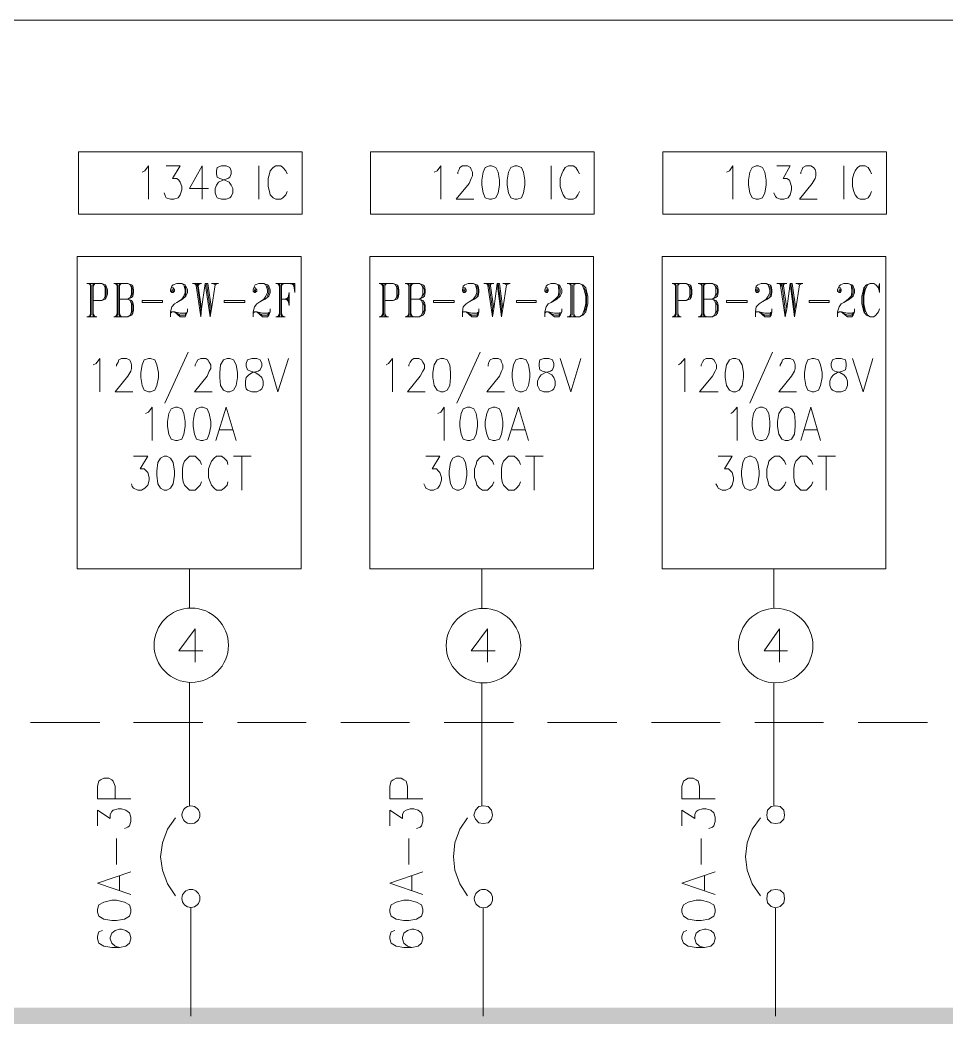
# Model space of a CAD drawing. Header units: inches. Extents: x 0.9 to 46, y 0.8 to 32.4.
# Drawn here: x 9.519 to 11.702, y 14.226 to 16.59 of the extents above; entities that cross this region are included whole.
import ezdxf

# ---------------------------------------------------------------- set-up
doc = ezdxf.new("R2010")
doc.units = ezdxf.units.IN
doc.header["$MEASUREMENT"] = 0
doc.layers.add('PDF_Geometry', color=7, linetype='Continuous')
doc.layers.add('PDF_Solid Fills', color=7, linetype='Continuous')

msp = doc.modelspace()

# ---------------------------------------------------------------- linework, layer by layer
at = {"layer": 'PDF_Geometry', "color": 8, "lineweight": 20, "true_color": 0x808080}
msp.add_lwpolyline([(41.7374, 16.5897), (2.7, 16.5897)], dxfattribs=at)
at = {"layer": 'PDF_Geometry', "lineweight": 9}
for points in [[(9.6565, 16.2797), (10.1832, 16.2797), (10.1832, 16.1331), (9.6565, 16.1331)], [(10.3448, 16.2797), (10.8715, 16.2797), (10.8715, 16.1331), (10.3448, 16.1331)], [(11.0331, 16.2797), (11.5598, 16.2797), (11.5598, 16.1331), (11.0331, 16.1331)], [(9.9932, 16.2464), (9.9832, 16.243), (9.9815, 16.2347), (9.9815, 16.228), (9.9832, 16.2197), (9.9898, 16.2164), (10.0015, 16.213), (10.0115, 16.208), (10.0165, 16.2014), (10.0198, 16.193), (10.0198, 16.183), (10.0165, 16.1747), (10.0132, 16.1714), (10.0048, 16.1681), (9.9932, 16.1681), (9.9832, 16.1714), (9.9815, 16.1747), (9.9782, 16.183), (9.9782, 16.193), (9.9815, 16.2014), (9.9865, 16.208), (9.9965, 16.213), (10.0081, 16.2164), (10.0132, 16.2197), (10.0165, 16.228), (10.0165, 16.2347), (10.0132, 16.243), (10.0048, 16.2464)], [(10.6248, 16.2464), (10.6148, 16.243), (10.6098, 16.2314), (10.6065, 16.213), (10.6065, 16.2014), (10.6098, 16.183), (10.6148, 16.1714), (10.6248, 16.1681), (10.6298, 16.1681), (10.6398, 16.1714), (10.6448, 16.183), (10.6481, 16.2014), (10.6481, 16.213), (10.6448, 16.2314), (10.6398, 16.243), (10.6298, 16.2464)], [(10.6848, 16.2464), (10.6748, 16.243), (10.6698, 16.2314), (10.6665, 16.213), (10.6665, 16.2014), (10.6698, 16.183), (10.6748, 16.1714), (10.6848, 16.1681), (10.6898, 16.1681), (10.6998, 16.1714), (10.7048, 16.183), (10.7081, 16.2014), (10.7081, 16.213), (10.7048, 16.2314), (10.6998, 16.243), (10.6898, 16.2464)], [(11.2531, 16.2464), (11.2431, 16.243), (11.2381, 16.2314), (11.2348, 16.213), (11.2348, 16.2014), (11.2381, 16.183), (11.2431, 16.1714), (11.2531, 16.1681), (11.2581, 16.1681), (11.2681, 16.1714), (11.2731, 16.183), (11.2765, 16.2014), (11.2765, 16.213), (11.2731, 16.2314), (11.2681, 16.243), (11.2581, 16.2464)], [(9.6532, 16.033), (9.6532, 15.2981), (10.1815, 15.2981), (10.1815, 16.033)], [(10.3432, 16.033), (10.3432, 15.2981), (10.8698, 15.2981), (10.8698, 16.033)], [(11.0315, 16.033), (11.0315, 15.2981), (11.5581, 15.2981), (11.5581, 16.033)], [(9.8765, 15.9514), (9.8798, 15.9514), (9.8798, 15.9547), (9.8765, 15.9547)], [(10.0715, 15.9514), (10.0732, 15.9514), (10.0732, 15.9547), (10.0715, 15.9547)], [(10.5631, 15.9514), (10.5665, 15.9514), (10.5665, 15.9547), (10.5631, 15.9547)], [(10.7582, 15.9514), (10.7615, 15.9514), (10.7615, 15.9547), (10.7582, 15.9547)], [(11.2531, 15.9514), (11.2565, 15.9514), (11.2565, 15.9547), (11.2531, 15.9547)], [(11.4481, 15.9514), (11.4514, 15.9514), (11.4514, 15.9547), (11.4481, 15.9547)], [(9.8548, 15.9247), (9.8065, 15.9247), (9.8065, 15.9297), (9.8548, 15.9297)], [(10.0482, 15.9247), (9.9998, 15.9247), (9.9998, 15.9297), (10.0482, 15.9297)], [(10.1532, 15.918), (10.1498, 15.933), (10.1532, 15.948)], [(10.5415, 15.9247), (10.4931, 15.9247), (10.4931, 15.9297), (10.5415, 15.9297)], [(10.7348, 15.9247), (10.6881, 15.9247), (10.6881, 15.9297), (10.7348, 15.9297)], [(11.2315, 15.9247), (11.1831, 15.9247), (11.1831, 15.9297), (11.2315, 15.9297)], [(11.4248, 15.9247), (11.3781, 15.9247), (11.3781, 15.9297), (11.4248, 15.9297)], [(9.8215, 15.793), (9.8115, 15.7897), (9.8065, 15.778), (9.8032, 15.7597), (9.8032, 15.748), (9.8065, 15.7297), (9.8115, 15.7181), (9.8215, 15.7147), (9.8265, 15.7147), (9.8365, 15.7181), (9.8415, 15.7297), (9.8448, 15.748), (9.8448, 15.7597), (9.8415, 15.778), (9.8365, 15.7897), (9.8265, 15.793)], [(10.0065, 15.793), (9.9982, 15.7897), (9.9915, 15.778), (9.9898, 15.7597), (9.9898, 15.748), (9.9915, 15.7297), (9.9982, 15.7181), (10.0065, 15.7147), (10.0132, 15.7147), (10.0215, 15.7181), (10.0282, 15.7297), (10.0315, 15.748), (10.0315, 15.7597), (10.0282, 15.778), (10.0215, 15.7897), (10.0132, 15.793)], [(10.0648, 15.793), (10.0548, 15.7897), (10.0515, 15.7814), (10.0515, 15.7747), (10.0548, 15.7664), (10.0615, 15.763), (10.0731, 15.7597), (10.0815, 15.7547), (10.0881, 15.748), (10.0915, 15.7397), (10.0915, 15.7297), (10.0881, 15.7214), (10.0848, 15.7181), (10.0765, 15.7147), (10.0648, 15.7147), (10.0548, 15.7181), (10.0515, 15.7214), (10.0498, 15.7297), (10.0498, 15.7397), (10.0515, 15.748), (10.0581, 15.7547), (10.0665, 15.7597), (10.0798, 15.763), (10.0848, 15.7664), (10.0881, 15.7747), (10.0881, 15.7814), (10.0848, 15.7897), (10.0765, 15.793)], [(10.5098, 15.793), (10.5015, 15.7897), (10.4948, 15.778), (10.4915, 15.7597), (10.4915, 15.748), (10.4948, 15.7297), (10.5015, 15.7181), (10.5098, 15.7147), (10.5165, 15.7147), (10.5248, 15.7181), (10.5315, 15.7297), (10.5332, 15.748), (10.5332, 15.7597), (10.5315, 15.778), (10.5248, 15.7897), (10.5165, 15.793)], [(10.6965, 15.793), (10.6865, 15.7897), (10.6815, 15.778), (10.6781, 15.7597), (10.6781, 15.748), (10.6815, 15.7297), (10.6865, 15.7181), (10.6965, 15.7147), (10.7015, 15.7147), (10.7115, 15.7181), (10.7165, 15.7297), (10.7198, 15.748), (10.7198, 15.7597), (10.7165, 15.778), (10.7115, 15.7897), (10.7015, 15.793)], [(10.7531, 15.793), (10.7431, 15.7897), (10.7415, 15.7814), (10.7415, 15.7747), (10.7431, 15.7664), (10.7498, 15.763), (10.7615, 15.7597), (10.7715, 15.7547), (10.7765, 15.748), (10.7798, 15.7397), (10.7798, 15.7297), (10.7765, 15.7214), (10.7731, 15.7181), (10.7648, 15.7147), (10.7531, 15.7147), (10.7431, 15.7181), (10.7415, 15.7214), (10.7382, 15.7297), (10.7382, 15.7397), (10.7415, 15.748), (10.7465, 15.7547), (10.7565, 15.7597), (10.7681, 15.763), (10.7731, 15.7664), (10.7765, 15.7747), (10.7765, 15.7814), (10.7731, 15.7897), (10.7648, 15.793)], [(11.1981, 15.793), (11.1898, 15.7897), (11.1831, 15.778), (11.1798, 15.7597), (11.1798, 15.748), (11.1831, 15.7297), (11.1898, 15.7181), (11.1981, 15.7147), (11.2048, 15.7147), (11.2131, 15.7181), (11.2198, 15.7297), (11.2231, 15.748), (11.2231, 15.7597), (11.2198, 15.778), (11.2131, 15.7897), (11.2048, 15.793)], [(11.3848, 15.793), (11.3748, 15.7897), (11.3698, 15.778), (11.3665, 15.7597), (11.3665, 15.748), (11.3698, 15.7297), (11.3748, 15.7181), (11.3848, 15.7147), (11.3898, 15.7147), (11.3998, 15.7181), (11.4048, 15.7297), (11.4081, 15.748), (11.4081, 15.7597), (11.4048, 15.778), (11.3998, 15.7897), (11.3898, 15.793)], [(11.4414, 15.793), (11.4331, 15.7897), (11.4298, 15.7814), (11.4298, 15.7747), (11.4331, 15.7664), (11.4381, 15.763), (11.4498, 15.7597), (11.4598, 15.7547), (11.4648, 15.748), (11.4681, 15.7397), (11.4681, 15.7297), (11.4648, 15.7214), (11.4631, 15.7181), (11.4531, 15.7147), (11.4414, 15.7147), (11.4331, 15.7181), (11.4298, 15.7214), (11.4265, 15.7297), (11.4265, 15.7397), (11.4298, 15.748), (11.4348, 15.7547), (11.4448, 15.7597), (11.4564, 15.763), (11.4631, 15.7664), (11.4648, 15.7747), (11.4648, 15.7814), (11.4631, 15.7897), (11.4531, 15.793)], [(9.8848, 15.678), (9.8748, 15.6747), (9.8698, 15.6631), (9.8665, 15.6447), (9.8665, 15.6331), (9.8698, 15.6147), (9.8748, 15.603), (9.8848, 15.5997), (9.8898, 15.5997), (9.8998, 15.603), (9.9048, 15.6147), (9.9082, 15.6331), (9.9082, 15.6447), (9.9048, 15.6631), (9.8998, 15.6747), (9.8898, 15.678)], [(9.9448, 15.678), (9.9348, 15.6747), (9.9298, 15.6631), (9.9265, 15.6447), (9.9265, 15.6331), (9.9298, 15.6147), (9.9348, 15.603), (9.9448, 15.5997), (9.9498, 15.5997), (9.9598, 15.603), (9.9648, 15.6147), (9.9681, 15.6331), (9.9681, 15.6447), (9.9648, 15.6631), (9.9598, 15.6747), (9.9498, 15.678)], [(10.5731, 15.678), (10.5631, 15.6747), (10.5581, 15.6631), (10.5548, 15.6447), (10.5548, 15.6331), (10.5581, 15.6147), (10.5631, 15.603), (10.5731, 15.5997), (10.5781, 15.5997), (10.5881, 15.603), (10.5931, 15.6147), (10.5965, 15.6331), (10.5965, 15.6447), (10.5931, 15.6631), (10.5881, 15.6747), (10.5781, 15.678)], [(10.6331, 15.678), (10.6231, 15.6747), (10.6182, 15.6631), (10.6148, 15.6447), (10.6148, 15.6331), (10.6182, 15.6147), (10.6231, 15.603), (10.6331, 15.5997), (10.6381, 15.5997), (10.6481, 15.603), (10.6532, 15.6147), (10.6565, 15.6331), (10.6565, 15.6447), (10.6532, 15.6631), (10.6481, 15.6747), (10.6381, 15.678)], [(11.2615, 15.678), (11.2531, 15.6747), (11.2465, 15.6631), (11.2431, 15.6447), (11.2431, 15.6331), (11.2465, 15.6147), (11.2531, 15.603), (11.2615, 15.5997), (11.2681, 15.5997), (11.2765, 15.603), (11.2831, 15.6147), (11.2848, 15.6331), (11.2848, 15.6447), (11.2831, 15.6631), (11.2765, 15.6747), (11.2681, 15.678)], [(11.3215, 15.678), (11.3131, 15.6747), (11.3065, 15.6631), (11.3031, 15.6447), (11.3031, 15.6331), (11.3065, 15.6147), (11.3131, 15.603), (11.3215, 15.5997), (11.3281, 15.5997), (11.3364, 15.603), (11.3431, 15.6147), (11.3448, 15.6331), (11.3448, 15.6447), (11.3431, 15.6631), (11.3364, 15.6747), (11.3281, 15.678)], [(9.8582, 15.5631), (9.8498, 15.5581), (9.8432, 15.5481), (9.8415, 15.5281), (9.8415, 15.518), (9.8432, 15.498), (9.8498, 15.488), (9.8582, 15.483), (9.8648, 15.483), (9.8732, 15.488), (9.8798, 15.498), (9.8831, 15.518), (9.8831, 15.5281), (9.8798, 15.5481), (9.8732, 15.5581), (9.8648, 15.5631)], [(10.5482, 15.5631), (10.5381, 15.5581), (10.5332, 15.5481), (10.5298, 15.5281), (10.5298, 15.518), (10.5332, 15.498), (10.5381, 15.488), (10.5482, 15.483), (10.5532, 15.483), (10.5631, 15.488), (10.5681, 15.498), (10.5715, 15.518), (10.5715, 15.5281), (10.5681, 15.5481), (10.5631, 15.5581), (10.5532, 15.5631)], [(11.2365, 15.5631), (11.2265, 15.5581), (11.2215, 15.5481), (11.2181, 15.5281), (11.2181, 15.518), (11.2215, 15.498), (11.2265, 15.488), (11.2365, 15.483), (11.2415, 15.483), (11.2515, 15.488), (11.2565, 15.498), (11.2598, 15.518), (11.2598, 15.5281), (11.2565, 15.5481), (11.2515, 15.5581), (11.2415, 15.5631)], [(10.6098, 14.7397), (10.5998, 14.7381), (10.5915, 14.7297), (10.5881, 14.7181), (10.5915, 14.7081), (10.5998, 14.6997), (10.6098, 14.6981), (10.6215, 14.6997), (10.6298, 14.7081), (10.6315, 14.7181), (10.6298, 14.7297), (10.6215, 14.7381)], [(11.2981, 14.7397), (11.2881, 14.7381), (11.2798, 14.7297), (11.2781, 14.7181), (11.2798, 14.7081), (11.2881, 14.6997), (11.2981, 14.6981), (11.3098, 14.6997), (11.3181, 14.7081), (11.3198, 14.7181), (11.3181, 14.7297), (11.3098, 14.7381)], [(11.2981, 14.5431), (11.2881, 14.5414), (11.2798, 14.5331), (11.2781, 14.5214), (11.2798, 14.5114), (11.2881, 14.5031), (11.2981, 14.4997), (11.3098, 14.5031), (11.3181, 14.5114), (11.3198, 14.5214), (11.3181, 14.5331), (11.3098, 14.5414)], [(9.7015, 14.4898), (9.7048, 14.4797), (9.7165, 14.4731), (9.7348, 14.4697), (9.7465, 14.4697), (9.7648, 14.4731), (9.7765, 14.4797), (9.7798, 14.4898), (9.7798, 14.4964), (9.7765, 14.5064), (9.7648, 14.5131), (9.7465, 14.5181), (9.7348, 14.5181), (9.7165, 14.5131), (9.7048, 14.5064), (9.7015, 14.4964)], [(10.3898, 14.4898), (10.3932, 14.4797), (10.4048, 14.4731), (10.4231, 14.4697), (10.4348, 14.4697), (10.4531, 14.4731), (10.4648, 14.4797), (10.4681, 14.4898), (10.4681, 14.4964), (10.4648, 14.5064), (10.4531, 14.5131), (10.4348, 14.5181), (10.4231, 14.5181), (10.4048, 14.5131), (10.3932, 14.5064), (10.3898, 14.4964)], [(11.0781, 14.4898), (11.0815, 14.4797), (11.0931, 14.4731), (11.1114, 14.4697), (11.1231, 14.4697), (11.1415, 14.4731), (11.1531, 14.4797), (11.1565, 14.4898), (11.1565, 14.4964), (11.1531, 14.5064), (11.1415, 14.5131), (11.1231, 14.5181), (11.1114, 14.5181), (11.0931, 14.5131), (11.0815, 14.5064), (11.0781, 14.4964)]]:
    msp.add_lwpolyline(points, close=True, dxfattribs=at)
for points in [[(9.8065, 16.2314), (9.8132, 16.2347), (9.8215, 16.2464), (9.8215, 16.1681)], [(9.8631, 16.2464), (9.8965, 16.2464), (9.8782, 16.2164), (9.8882, 16.2164), (9.8932, 16.213), (9.8965, 16.208), (9.8998, 16.198), (9.8998, 16.1897), (9.8965, 16.178), (9.8915, 16.1714), (9.8815, 16.1681), (9.8732, 16.1681), (9.8631, 16.1714), (9.8615, 16.1747), (9.8582, 16.183)], [(9.9481, 16.1681), (9.9481, 16.2464), (9.9181, 16.193), (9.9632, 16.193)], [(10.0815, 16.2464), (10.0815, 16.1681)], [(10.1482, 16.228), (10.1448, 16.2347), (10.1382, 16.243), (10.1332, 16.2464), (10.1215, 16.2464), (10.1148, 16.243), (10.1081, 16.2347), (10.1065, 16.228), (10.1032, 16.2164), (10.1032, 16.198), (10.1065, 16.1864), (10.1081, 16.178), (10.1148, 16.1714), (10.1215, 16.1681), (10.1332, 16.1681), (10.1382, 16.1714), (10.1448, 16.178), (10.1482, 16.1864)], [(10.4948, 16.2314), (10.5015, 16.2347), (10.5098, 16.2464), (10.5098, 16.1681)], [(10.5498, 16.228), (10.5498, 16.2314), (10.5532, 16.238), (10.5548, 16.243), (10.5615, 16.2464), (10.5731, 16.2464), (10.5798, 16.243), (10.5815, 16.238), (10.5848, 16.2314), (10.5848, 16.223), (10.5815, 16.2164), (10.5765, 16.2047), (10.5465, 16.1681), (10.5881, 16.1681)], [(10.7698, 16.2464), (10.7698, 16.1681)], [(10.8365, 16.228), (10.8331, 16.2347), (10.8281, 16.243), (10.8215, 16.2464), (10.8098, 16.2464), (10.8031, 16.243), (10.7981, 16.2347), (10.7948, 16.228), (10.7915, 16.2164), (10.7915, 16.198), (10.7948, 16.1864), (10.7981, 16.178), (10.8031, 16.1714), (10.8098, 16.1681), (10.8215, 16.1681), (10.8281, 16.1714), (10.8331, 16.178), (10.8365, 16.1864)], [(11.1831, 16.2314), (11.1898, 16.2347), (11.1981, 16.2464), (11.1981, 16.1681)], [(11.3014, 16.2464), (11.3331, 16.2464), (11.3165, 16.2164), (11.3248, 16.2164), (11.3315, 16.213), (11.3331, 16.208), (11.3364, 16.198), (11.3364, 16.1897), (11.3331, 16.178), (11.3281, 16.1714), (11.3181, 16.1681), (11.3098, 16.1681), (11.3014, 16.1714), (11.2981, 16.1747), (11.2948, 16.183)], [(11.3581, 16.228), (11.3581, 16.2314), (11.3615, 16.238), (11.3631, 16.243), (11.3698, 16.2464), (11.3815, 16.2464), (11.3881, 16.243), (11.3915, 16.238), (11.3931, 16.2314), (11.3931, 16.223), (11.3915, 16.2164), (11.3848, 16.2047), (11.3548, 16.1681), (11.3965, 16.1681)], [(11.4598, 16.2464), (11.4598, 16.1681)], [(11.5248, 16.228), (11.5215, 16.2347), (11.5165, 16.243), (11.5098, 16.2464), (11.4981, 16.2464), (11.4915, 16.243), (11.4865, 16.2347), (11.4831, 16.228), (11.4798, 16.2164), (11.4798, 16.198), (11.4831, 16.1864), (11.4865, 16.178), (11.4915, 16.1714), (11.4981, 16.1681), (11.5098, 16.1681), (11.5165, 16.1714), (11.5215, 16.178), (11.5248, 16.1864)], [(9.6765, 15.9697), (9.7115, 15.9697), (9.7198, 15.9664), (9.7215, 15.9631), (9.7248, 15.9547), (9.7248, 15.9447), (9.7215, 15.9364), (9.7198, 15.933), (9.7115, 15.9297), (9.6915, 15.9297)], [(9.6798, 15.9697), (9.6848, 15.9664)], [(9.6832, 15.9697), (9.6848, 15.9631)], [(9.6848, 15.9697), (9.6848, 15.8914)], [(9.6882, 15.9664), (9.6882, 15.8947)], [(9.6915, 15.9697), (9.6915, 15.8914)], [(9.6948, 15.9697), (9.6915, 15.9631)], [(9.6965, 15.9697), (9.6915, 15.9664)], [(9.7115, 15.9697), (9.7165, 15.9664), (9.7198, 15.9597), (9.7198, 15.9397), (9.7165, 15.933), (9.7115, 15.9297)], [(9.7198, 15.9631), (9.7215, 15.9547), (9.7215, 15.9447), (9.7198, 15.9364)], [(9.7398, 15.9697), (9.7732, 15.9697), (9.7815, 15.9664), (9.7848, 15.9631), (9.7865, 15.9547), (9.7865, 15.948), (9.7848, 15.9397), (9.7815, 15.9364), (9.7732, 15.933), (9.7815, 15.9297), (9.7848, 15.9247), (9.7865, 15.918), (9.7865, 15.9064), (9.7848, 15.8997), (9.7815, 15.8947), (9.7732, 15.8914), (9.7398, 15.8914)], [(9.7415, 15.9697), (9.7481, 15.9664)], [(9.7448, 15.9697), (9.7481, 15.9631)], [(9.7481, 15.9697), (9.7481, 15.8914)], [(9.7498, 15.9664), (9.7498, 15.8947)], [(9.7532, 15.9697), (9.7532, 15.8914)], [(9.7732, 15.9697), (9.7781, 15.9664), (9.7815, 15.9597), (9.7815, 15.9447), (9.7781, 15.9364), (9.7732, 15.933), (9.7532, 15.933)], [(9.7565, 15.9697), (9.7532, 15.9631)], [(9.7582, 15.9697), (9.7532, 15.9664)], [(9.7815, 15.9631), (9.7848, 15.9547), (9.7848, 15.948), (9.7815, 15.9397)], [(9.8765, 15.9597), (9.8798, 15.9597), (9.8831, 15.9547), (9.8831, 15.9514), (9.8798, 15.948), (9.8765, 15.948), (9.8732, 15.9514), (9.8732, 15.9547), (9.8765, 15.9631), (9.8798, 15.9664), (9.8882, 15.9697), (9.8998, 15.9697), (9.9082, 15.9664), (9.9098, 15.9631), (9.9132, 15.9547), (9.9132, 15.948), (9.9098, 15.9397), (9.9015, 15.933), (9.8882, 15.9247), (9.8831, 15.9214), (9.8765, 15.9147), (9.8732, 15.903), (9.8732, 15.8914)], [(9.8998, 15.9697), (9.9048, 15.9664), (9.9082, 15.9547), (9.9082, 15.948), (9.9048, 15.9397), (9.8998, 15.933), (9.8882, 15.9247)], [(9.9082, 15.9631), (9.9098, 15.9547), (9.9098, 15.948), (9.9082, 15.9397)], [(9.9248, 15.9697), (9.9465, 15.9697)], [(9.9282, 15.9697), (9.9365, 15.9664)], [(9.9298, 15.9697), (9.9365, 15.9631)], [(9.9332, 15.9697), (9.9448, 15.8914), (9.9448, 15.9097), (9.9365, 15.9697)], [(9.9381, 15.9697), (9.9465, 15.9097), (9.9548, 15.9697), (9.9665, 15.8914), (9.9665, 15.9097), (9.9582, 15.9697)], [(9.9415, 15.9697), (9.9381, 15.9631)], [(9.9448, 15.9697), (9.9381, 15.9664)], [(9.9548, 15.9697), (9.9615, 15.9697), (9.9698, 15.9097), (9.9782, 15.9664)], [(9.9698, 15.9697), (9.9865, 15.9697)], [(9.9731, 15.9697), (9.9782, 15.9664), (9.9832, 15.9697)], [(10.0715, 15.9597), (10.0731, 15.9597), (10.0765, 15.9547), (10.0765, 15.9514), (10.0731, 15.948), (10.0715, 15.948), (10.0682, 15.9514), (10.0682, 15.9547), (10.0715, 15.9631), (10.0731, 15.9664), (10.0815, 15.9697), (10.0931, 15.9697), (10.1015, 15.9664), (10.1048, 15.9631), (10.1081, 15.9547), (10.1081, 15.948), (10.1048, 15.9397), (10.0965, 15.933), (10.0815, 15.9247), (10.0765, 15.9214), (10.0715, 15.9147), (10.0682, 15.903), (10.0682, 15.8914)], [(10.0931, 15.9697), (10.0982, 15.9664), (10.1015, 15.9547), (10.1015, 15.948), (10.0982, 15.9397), (10.0931, 15.933), (10.0815, 15.9247)], [(10.1015, 15.9631), (10.1048, 15.9547), (10.1048, 15.948), (10.1015, 15.9397)], [(10.1215, 15.9697), (10.1665, 15.9697), (10.1665, 15.948), (10.1631, 15.9697)], [(10.1248, 15.9697), (10.1298, 15.9664)], [(10.1265, 15.9697), (10.1298, 15.9631)], [(10.1298, 15.9697), (10.1298, 15.8914)], [(10.1332, 15.9664), (10.1332, 15.8947)], [(10.1348, 15.9697), (10.1348, 15.8914)], [(10.1382, 15.9697), (10.1348, 15.9631)], [(10.1415, 15.9697), (10.1348, 15.9664)], [(10.1532, 15.9697), (10.1665, 15.9664)], [(10.1581, 15.9697), (10.1665, 15.9631)], [(10.1615, 15.9697), (10.1665, 15.9597)], [(10.3648, 15.9697), (10.3981, 15.9697), (10.4065, 15.9664), (10.4098, 15.9631), (10.4115, 15.9547), (10.4115, 15.9447), (10.4098, 15.9364), (10.4065, 15.933), (10.3981, 15.9297), (10.3781, 15.9297)], [(10.3665, 15.9697), (10.3732, 15.9664)], [(10.3698, 15.9697), (10.3732, 15.9631)], [(10.3732, 15.9697), (10.3732, 15.8914)], [(10.3748, 15.9664), (10.3748, 15.8947)], [(10.3781, 15.9697), (10.3781, 15.8914)], [(10.3815, 15.9697), (10.3781, 15.9631)], [(10.3831, 15.9697), (10.3781, 15.9664)], [(10.3981, 15.9697), (10.4031, 15.9664), (10.4065, 15.9597), (10.4065, 15.9397), (10.4031, 15.933), (10.3981, 15.9297)], [(10.4065, 15.9631), (10.4098, 15.9547), (10.4098, 15.9447), (10.4065, 15.9364)], [(10.4265, 15.9697), (10.4598, 15.9697), (10.4681, 15.9664), (10.4715, 15.9631), (10.4731, 15.9547), (10.4731, 15.948), (10.4715, 15.9397), (10.4681, 15.9364), (10.4598, 15.933), (10.4681, 15.9297), (10.4715, 15.9247), (10.4731, 15.918), (10.4731, 15.9064), (10.4715, 15.8997), (10.4681, 15.8947), (10.4598, 15.8914), (10.4265, 15.8914)], [(10.4282, 15.9697), (10.4348, 15.9664)], [(10.4315, 15.9697), (10.4348, 15.9631)], [(10.4348, 15.9697), (10.4348, 15.8914)], [(10.4381, 15.9664), (10.4381, 15.8947)], [(10.4398, 15.9697), (10.4398, 15.8914)], [(10.4598, 15.9697), (10.4648, 15.9664), (10.4681, 15.9597), (10.4681, 15.9447), (10.4648, 15.9364), (10.4598, 15.933), (10.4398, 15.933)], [(10.4432, 15.9697), (10.4398, 15.9631)], [(10.4465, 15.9697), (10.4398, 15.9664)], [(10.4681, 15.9631), (10.4715, 15.9547), (10.4715, 15.948), (10.4681, 15.9397)], [(10.5631, 15.9597), (10.5665, 15.9597), (10.5698, 15.9547), (10.5698, 15.9514), (10.5665, 15.948), (10.5631, 15.948), (10.5615, 15.9514), (10.5615, 15.9547), (10.5631, 15.9631), (10.5665, 15.9664), (10.5748, 15.9697), (10.5865, 15.9697), (10.5948, 15.9664), (10.5981, 15.9631), (10.5998, 15.9547), (10.5998, 15.948), (10.5981, 15.9397), (10.5898, 15.933), (10.5748, 15.9247), (10.5698, 15.9214), (10.5631, 15.9147), (10.5615, 15.903), (10.5615, 15.8914)], [(10.5865, 15.9697), (10.5915, 15.9664), (10.5948, 15.9547), (10.5948, 15.948), (10.5915, 15.9397), (10.5865, 15.933), (10.5748, 15.9247)], [(10.5948, 15.9631), (10.5981, 15.9547), (10.5981, 15.948), (10.5948, 15.9397)], [(10.6115, 15.9697), (10.6348, 15.9697)], [(10.6148, 15.9697), (10.6231, 15.9664)], [(10.6182, 15.9697), (10.6231, 15.9631)], [(10.6198, 15.9697), (10.6315, 15.8914), (10.6315, 15.9097), (10.6231, 15.9697)], [(10.6265, 15.9697), (10.6348, 15.9097), (10.6431, 15.9697), (10.6532, 15.8914), (10.6532, 15.9097), (10.6448, 15.9697)], [(10.6281, 15.9697), (10.6265, 15.9631)], [(10.6315, 15.9697), (10.6265, 15.9664)], [(10.6431, 15.9697), (10.6481, 15.9697), (10.6565, 15.9097), (10.6648, 15.9664)], [(10.6565, 15.9697), (10.6731, 15.9697)], [(10.6598, 15.9697), (10.6648, 15.9664), (10.6715, 15.9697)], [(10.7582, 15.9597), (10.7615, 15.9597), (10.7631, 15.9547), (10.7631, 15.9514), (10.7615, 15.948), (10.7582, 15.948), (10.7548, 15.9514), (10.7548, 15.9547), (10.7582, 15.9631), (10.7615, 15.9664), (10.7698, 15.9697), (10.7798, 15.9697), (10.7881, 15.9664), (10.7915, 15.9631), (10.7948, 15.9547), (10.7948, 15.948), (10.7915, 15.9397), (10.7831, 15.933), (10.7698, 15.9247), (10.7631, 15.9214), (10.7582, 15.9147), (10.7548, 15.903), (10.7548, 15.8914)], [(10.7798, 15.9697), (10.7865, 15.9664), (10.7881, 15.9547), (10.7881, 15.948), (10.7865, 15.9397), (10.7798, 15.933), (10.7698, 15.9247)], [(10.7881, 15.9631), (10.7915, 15.9547), (10.7915, 15.948), (10.7881, 15.9397)], [(10.8081, 15.9697), (10.8365, 15.9697), (10.8448, 15.9664), (10.8515, 15.9597), (10.8531, 15.9514), (10.8565, 15.9397), (10.8565, 15.9214), (10.8531, 15.9097), (10.8515, 15.903), (10.8448, 15.8947), (10.8365, 15.8914), (10.8081, 15.8914)], [(10.8115, 15.9697), (10.8165, 15.9664)], [(10.8148, 15.9697), (10.8165, 15.9631)], [(10.8165, 15.9697), (10.8165, 15.8914)], [(10.8198, 15.9664), (10.8198, 15.8947)], [(10.8231, 15.9697), (10.8231, 15.8914)], [(10.8248, 15.9697), (10.8231, 15.9631)], [(10.8281, 15.9697), (10.8231, 15.9664)], [(10.8365, 15.9697), (10.8432, 15.9664), (10.8481, 15.9547), (10.8515, 15.9397), (10.8515, 15.9214), (10.8481, 15.9064), (10.8432, 15.8947), (10.8365, 15.8914)], [(10.8481, 15.9597), (10.8515, 15.9514), (10.8531, 15.9397), (10.8531, 15.9214), (10.8515, 15.9097), (10.8481, 15.903)], [(11.0548, 15.9697), (11.0881, 15.9697), (11.0965, 15.9664), (11.0998, 15.9631), (11.1015, 15.9547), (11.1015, 15.9447), (11.0998, 15.9364), (11.0965, 15.933), (11.0881, 15.9297), (11.0682, 15.9297)], [(11.0565, 15.9697), (11.0631, 15.9664)], [(11.0598, 15.9697), (11.0631, 15.9631)], [(11.0631, 15.9697), (11.0631, 15.8914)], [(11.0648, 15.9664), (11.0648, 15.8947)], [(11.0682, 15.9697), (11.0682, 15.8914)], [(11.0715, 15.9697), (11.0682, 15.9631)], [(11.0731, 15.9697), (11.0682, 15.9664)], [(11.0881, 15.9697), (11.0931, 15.9664), (11.0965, 15.9597), (11.0965, 15.9397), (11.0931, 15.933), (11.0881, 15.9297)], [(11.0965, 15.9631), (11.0998, 15.9547), (11.0998, 15.9447), (11.0965, 15.9364)], [(11.1165, 15.9697), (11.1498, 15.9697), (11.1581, 15.9664), (11.1615, 15.9631), (11.1631, 15.9547), (11.1631, 15.948), (11.1615, 15.9397), (11.1581, 15.9364), (11.1498, 15.933), (11.1581, 15.9297), (11.1615, 15.9247), (11.1631, 15.918), (11.1631, 15.9064), (11.1615, 15.8997), (11.1581, 15.8947), (11.1498, 15.8914), (11.1165, 15.8914)], [(11.1181, 15.9697), (11.1248, 15.9664)], [(11.1215, 15.9697), (11.1248, 15.9631)], [(11.1248, 15.9697), (11.1248, 15.8914)], [(11.1281, 15.9664), (11.1281, 15.8947)], [(11.1298, 15.9697), (11.1298, 15.8914)], [(11.1498, 15.9697), (11.1548, 15.9664), (11.1581, 15.9597), (11.1581, 15.9447), (11.1548, 15.9364), (11.1498, 15.933), (11.1298, 15.933)], [(11.1331, 15.9697), (11.1298, 15.9631)], [(11.1365, 15.9697), (11.1298, 15.9664)], [(11.1581, 15.9631), (11.1615, 15.9547), (11.1615, 15.948), (11.1581, 15.9397)], [(11.2531, 15.9597), (11.2565, 15.9597), (11.2598, 15.9547), (11.2598, 15.9514), (11.2565, 15.948), (11.2531, 15.948), (11.2515, 15.9514), (11.2515, 15.9547), (11.2531, 15.9631), (11.2565, 15.9664), (11.2648, 15.9697), (11.2765, 15.9697), (11.2848, 15.9664), (11.2881, 15.9631), (11.2898, 15.9547), (11.2898, 15.948), (11.2881, 15.9397), (11.2798, 15.933), (11.2648, 15.9247), (11.2598, 15.9214), (11.2531, 15.9147), (11.2515, 15.903), (11.2515, 15.8914)], [(11.2765, 15.9697), (11.2815, 15.9664), (11.2848, 15.9547), (11.2848, 15.948), (11.2815, 15.9397), (11.2765, 15.933), (11.2648, 15.9247)], [(11.2848, 15.9631), (11.2881, 15.9547), (11.2881, 15.948), (11.2848, 15.9397)], [(11.3014, 15.9697), (11.3248, 15.9697)], [(11.3048, 15.9697), (11.3131, 15.9664)], [(11.3081, 15.9697), (11.3131, 15.9631)], [(11.3098, 15.9697), (11.3215, 15.8914), (11.3215, 15.9097), (11.3131, 15.9697)], [(11.3165, 15.9697), (11.3248, 15.9097), (11.3331, 15.9697), (11.3431, 15.8914), (11.3431, 15.9097), (11.3348, 15.9697)], [(11.3181, 15.9697), (11.3165, 15.9631)], [(11.3215, 15.9697), (11.3165, 15.9664)], [(11.3331, 15.9697), (11.3381, 15.9697), (11.3465, 15.9097), (11.3548, 15.9664)], [(11.3465, 15.9697), (11.3631, 15.9697)], [(11.3498, 15.9697), (11.3548, 15.9664), (11.3615, 15.9697)], [(11.4481, 15.9597), (11.4515, 15.9597), (11.4531, 15.9547), (11.4531, 15.9514), (11.4515, 15.948), (11.4481, 15.948), (11.4448, 15.9514), (11.4448, 15.9547), (11.4481, 15.9631), (11.4515, 15.9664), (11.4598, 15.9697), (11.4698, 15.9697), (11.4781, 15.9664), (11.4815, 15.9631), (11.4848, 15.9547), (11.4848, 15.948), (11.4815, 15.9397), (11.4731, 15.933), (11.4598, 15.9247), (11.4531, 15.9214), (11.4481, 15.9147), (11.4448, 15.903), (11.4448, 15.8914)], [(11.4698, 15.9697), (11.4764, 15.9664), (11.4781, 15.9547), (11.4781, 15.948), (11.4764, 15.9397), (11.4698, 15.933), (11.4598, 15.9247)], [(11.4781, 15.9631), (11.4815, 15.9547), (11.4815, 15.948), (11.4781, 15.9397)], [(11.5414, 15.9597), (11.5431, 15.9697), (11.5431, 15.948), (11.5414, 15.9597), (11.5348, 15.9664), (11.5298, 15.9697), (11.5215, 15.9697), (11.5131, 15.9664), (11.5064, 15.9597), (11.5048, 15.9514), (11.5015, 15.9397), (11.5015, 15.9214), (11.5048, 15.9097), (11.5064, 15.903), (11.5131, 15.8947), (11.5215, 15.8914), (11.5298, 15.8914), (11.5348, 15.8947), (11.5414, 15.903), (11.5431, 15.9097)], [(11.5098, 15.9597), (11.5064, 15.9514), (11.5048, 15.9397), (11.5048, 15.9214), (11.5064, 15.9097), (11.5098, 15.903)], [(11.5215, 15.9697), (11.5148, 15.9664), (11.5098, 15.9547), (11.5064, 15.9397), (11.5064, 15.9214), (11.5098, 15.9064), (11.5148, 15.8947), (11.5215, 15.8914)], [(9.7732, 15.933), (9.7781, 15.9297), (9.7815, 15.9214), (9.7815, 15.903), (9.7781, 15.8947), (9.7732, 15.8914)], [(10.1348, 15.933), (10.1532, 15.933)], [(10.1532, 15.9364), (10.1415, 15.933), (10.1532, 15.9297)], [(10.1532, 15.9397), (10.1465, 15.933), (10.1532, 15.9247)], [(10.4598, 15.933), (10.4648, 15.9297), (10.4681, 15.9214), (10.4681, 15.903), (10.4648, 15.8947), (10.4598, 15.8914)], [(11.1498, 15.933), (11.1548, 15.9297), (11.1581, 15.9214), (11.1581, 15.903), (11.1548, 15.8947), (11.1498, 15.8914)], [(9.7815, 15.9247), (9.7848, 15.918), (9.7848, 15.9064), (9.7815, 15.8997)], [(9.9132, 15.9097), (9.9132, 15.903), (9.9098, 15.8947), (9.9082, 15.8914), (9.8965, 15.8914), (9.8831, 15.903), (9.8965, 15.8947), (9.9082, 15.8947), (9.9098, 15.8997)], [(9.9465, 15.9097), (9.9448, 15.8914)], [(9.9698, 15.9097), (9.9665, 15.8914)], [(10.1081, 15.9097), (10.1081, 15.903), (10.1048, 15.8947), (10.1015, 15.8914), (10.0898, 15.8914), (10.0765, 15.903), (10.0898, 15.8947), (10.1015, 15.8947), (10.1048, 15.8997)], [(10.4681, 15.9247), (10.4715, 15.918), (10.4715, 15.9064), (10.4681, 15.8997)], [(10.5998, 15.9097), (10.5998, 15.903), (10.5981, 15.8947), (10.5948, 15.8914), (10.5832, 15.8914), (10.5698, 15.903), (10.5832, 15.8947), (10.5948, 15.8947), (10.5981, 15.8997)], [(10.6348, 15.9097), (10.6315, 15.8914)], [(10.6565, 15.9097), (10.6532, 15.8914)], [(10.7948, 15.9097), (10.7948, 15.903), (10.7915, 15.8947), (10.7881, 15.8914), (10.7781, 15.8914), (10.7631, 15.903), (10.7781, 15.8947), (10.7881, 15.8947), (10.7915, 15.8997)], [(11.1581, 15.9247), (11.1615, 15.918), (11.1615, 15.9064), (11.1581, 15.8997)], [(11.2898, 15.9097), (11.2898, 15.903), (11.2881, 15.8947), (11.2848, 15.8914), (11.2731, 15.8914), (11.2598, 15.903), (11.2731, 15.8947), (11.2848, 15.8947), (11.2881, 15.8997)], [(11.3248, 15.9097), (11.3215, 15.8914)], [(11.3465, 15.9097), (11.3431, 15.8914)], [(11.4848, 15.9097), (11.4848, 15.903), (11.4815, 15.8947), (11.4781, 15.8914), (11.4681, 15.8914), (11.4531, 15.903), (11.4681, 15.8947), (11.4781, 15.8947), (11.4815, 15.8997)], [(9.6765, 15.8914), (9.6998, 15.8914)], [(9.6848, 15.8947), (9.6798, 15.8914)], [(9.6848, 15.8997), (9.6832, 15.8914)], [(9.6915, 15.8997), (9.6948, 15.8914)], [(9.6915, 15.8947), (9.6965, 15.8914)], [(9.7481, 15.8947), (9.7415, 15.8914)], [(9.7481, 15.8997), (9.7448, 15.8914)], [(9.7532, 15.8997), (9.7565, 15.8914)], [(9.7532, 15.8947), (9.7582, 15.8914)], [(9.8732, 15.8997), (9.8765, 15.903), (9.8831, 15.903), (9.8965, 15.8997), (9.9082, 15.8997), (9.9132, 15.903)], [(10.0682, 15.8997), (10.0715, 15.903), (10.0765, 15.903), (10.0898, 15.8997), (10.1015, 15.8997), (10.1081, 15.903)], [(10.1215, 15.8914), (10.1431, 15.8914)], [(10.1298, 15.8947), (10.1248, 15.8914)], [(10.1298, 15.8997), (10.1265, 15.8914)], [(10.1348, 15.8997), (10.1382, 15.8914)], [(10.1348, 15.8947), (10.1415, 15.8914)], [(10.3648, 15.8914), (10.3865, 15.8914)], [(10.3732, 15.8947), (10.3665, 15.8914)], [(10.3732, 15.8997), (10.3698, 15.8914)], [(10.3781, 15.8997), (10.3815, 15.8914)], [(10.3781, 15.8947), (10.3831, 15.8914)], [(10.4348, 15.8947), (10.4282, 15.8914)], [(10.4348, 15.8997), (10.4315, 15.8914)], [(10.4398, 15.8997), (10.4432, 15.8914)], [(10.4398, 15.8947), (10.4465, 15.8914)], [(10.5615, 15.8997), (10.5631, 15.903), (10.5698, 15.903), (10.5832, 15.8997), (10.5948, 15.8997), (10.5998, 15.903)], [(10.7548, 15.8997), (10.7582, 15.903), (10.7631, 15.903), (10.7781, 15.8997), (10.7881, 15.8997), (10.7948, 15.903)], [(10.8165, 15.8947), (10.8115, 15.8914)], [(10.8165, 15.8997), (10.8148, 15.8914)], [(10.8231, 15.8997), (10.8248, 15.8914)], [(10.8231, 15.8947), (10.8281, 15.8914)], [(11.0548, 15.8914), (11.0765, 15.8914)], [(11.0631, 15.8947), (11.0565, 15.8914)], [(11.0631, 15.8997), (11.0598, 15.8914)], [(11.0682, 15.8997), (11.0715, 15.8914)], [(11.0682, 15.8947), (11.0731, 15.8914)], [(11.1248, 15.8947), (11.1181, 15.8914)], [(11.1248, 15.8997), (11.1215, 15.8914)], [(11.1298, 15.8997), (11.1331, 15.8914)], [(11.1298, 15.8947), (11.1365, 15.8914)], [(11.2515, 15.8997), (11.2531, 15.903), (11.2598, 15.903), (11.2731, 15.8997), (11.2848, 15.8997), (11.2898, 15.903)], [(11.4448, 15.8997), (11.4481, 15.903), (11.4531, 15.903), (11.4681, 15.8997), (11.4781, 15.8997), (11.4848, 15.903)], [(9.6915, 15.778), (9.6982, 15.7814), (9.7065, 15.793), (9.7065, 15.7147)], [(9.7465, 15.7747), (9.7465, 15.778), (9.7498, 15.7847), (9.7515, 15.7897), (9.7582, 15.793), (9.7698, 15.793), (9.7765, 15.7897), (9.7798, 15.7847), (9.7815, 15.778), (9.7815, 15.7697), (9.7798, 15.763), (9.7732, 15.7514), (9.7431, 15.7147), (9.7848, 15.7147)], [(9.9148, 15.808), (9.8598, 15.688)], [(9.9315, 15.7747), (9.9315, 15.778), (9.9348, 15.7847), (9.9381, 15.7897), (9.9448, 15.793), (9.9565, 15.793), (9.9615, 15.7897), (9.9648, 15.7847), (9.9681, 15.778), (9.9681, 15.7697), (9.9648, 15.763), (9.9598, 15.7514), (9.9298, 15.7147), (9.9715, 15.7147)], [(10.1032, 15.793), (10.1265, 15.7147), (10.1515, 15.793)], [(10.3815, 15.778), (10.3865, 15.7814), (10.3965, 15.793), (10.3965, 15.7147)], [(10.4348, 15.7747), (10.4348, 15.778), (10.4381, 15.7847), (10.4415, 15.7897), (10.4465, 15.793), (10.4581, 15.793), (10.4648, 15.7897), (10.4681, 15.7847), (10.4715, 15.778), (10.4715, 15.7697), (10.4681, 15.763), (10.4615, 15.7514), (10.4315, 15.7147), (10.4731, 15.7147)], [(10.6031, 15.808), (10.5482, 15.688)], [(10.6215, 15.7747), (10.6215, 15.778), (10.6231, 15.7847), (10.6265, 15.7897), (10.6331, 15.793), (10.6448, 15.793), (10.6515, 15.7897), (10.6532, 15.7847), (10.6565, 15.778), (10.6565, 15.7697), (10.6532, 15.763), (10.6481, 15.7514), (10.6182, 15.7147), (10.6598, 15.7147)], [(10.7915, 15.793), (10.8165, 15.7147), (10.8398, 15.793)], [(11.0698, 15.778), (11.0748, 15.7814), (11.0848, 15.793), (11.0848, 15.7147)], [(11.1231, 15.7747), (11.1231, 15.778), (11.1265, 15.7847), (11.1298, 15.7897), (11.1348, 15.793), (11.1481, 15.793), (11.1531, 15.7897), (11.1565, 15.7847), (11.1598, 15.778), (11.1598, 15.7697), (11.1565, 15.763), (11.1498, 15.7514), (11.1198, 15.7147), (11.1631, 15.7147)], [(11.2915, 15.808), (11.2381, 15.688)], [(11.3098, 15.7747), (11.3098, 15.778), (11.3131, 15.7847), (11.3148, 15.7897), (11.3215, 15.793), (11.3331, 15.793), (11.3398, 15.7897), (11.3431, 15.7847), (11.3448, 15.778), (11.3448, 15.7697), (11.3431, 15.763), (11.3364, 15.7514), (11.3065, 15.7147), (11.3481, 15.7147)], [(11.4798, 15.793), (11.5048, 15.7147), (11.5281, 15.793)], [(9.8148, 15.6631), (9.8215, 15.6664), (9.8298, 15.678), (9.8298, 15.5997)], [(9.9798, 15.5997), (10.0048, 15.678), (10.0282, 15.5997)], [(10.5031, 15.6631), (10.5098, 15.6664), (10.5181, 15.678), (10.5181, 15.5997)], [(10.6682, 15.5997), (10.6931, 15.678), (10.7165, 15.5997)], [(11.1931, 15.6631), (11.1981, 15.6664), (11.2081, 15.678), (11.2081, 15.5997)], [(11.3581, 15.5997), (11.3815, 15.678), (11.4048, 15.5997)], [(9.9898, 15.6247), (10.0198, 15.6247)], [(10.6781, 15.6247), (10.7081, 15.6247)], [(11.3665, 15.6247), (11.3965, 15.6247)], [(9.7865, 15.5631), (9.8198, 15.5631), (9.8015, 15.5331), (9.8115, 15.5331), (9.8165, 15.5281), (9.8198, 15.5247), (9.8232, 15.5131), (9.8232, 15.5064), (9.8198, 15.4947), (9.8132, 15.488), (9.8048, 15.483), (9.7965, 15.483), (9.7865, 15.488), (9.7832, 15.4914), (9.7815, 15.498)], [(9.9465, 15.5431), (9.9432, 15.5514), (9.9365, 15.5581), (9.9315, 15.5631), (9.9181, 15.5631), (9.9132, 15.5581), (9.9065, 15.5514), (9.9031, 15.5431), (9.9015, 15.5331), (9.9015, 15.5131), (9.9031, 15.503), (9.9065, 15.4947), (9.9132, 15.488), (9.9181, 15.483), (9.9315, 15.483), (9.9365, 15.488), (9.9432, 15.4947), (9.9465, 15.503)], [(10.0081, 15.5431), (10.0065, 15.5514), (9.9998, 15.5581), (9.9932, 15.5631), (9.9815, 15.5631), (9.9765, 15.5581), (9.9698, 15.5514), (9.9665, 15.5431), (9.9632, 15.5331), (9.9632, 15.5131), (9.9665, 15.503), (9.9698, 15.4947), (9.9765, 15.488), (9.9815, 15.483), (9.9932, 15.483), (9.9998, 15.488), (10.0065, 15.4947), (10.0081, 15.503)], [(10.0215, 15.5631), (10.0632, 15.5631)], [(10.0415, 15.5631), (10.0415, 15.483)], [(10.4748, 15.5631), (10.5081, 15.5631), (10.4898, 15.5331), (10.4998, 15.5331), (10.5048, 15.5281), (10.5081, 15.5247), (10.5115, 15.5131), (10.5115, 15.5064), (10.5081, 15.4947), (10.5031, 15.488), (10.4931, 15.483), (10.4848, 15.483), (10.4748, 15.488), (10.4731, 15.4914), (10.4698, 15.498)], [(10.6348, 15.5431), (10.6315, 15.5514), (10.6248, 15.5581), (10.6198, 15.5631), (10.6081, 15.5631), (10.6015, 15.5581), (10.5948, 15.5514), (10.5931, 15.5431), (10.5898, 15.5331), (10.5898, 15.5131), (10.5931, 15.503), (10.5948, 15.4947), (10.6015, 15.488), (10.6081, 15.483), (10.6198, 15.483), (10.6248, 15.488), (10.6315, 15.4947), (10.6348, 15.503)], [(10.6981, 15.5431), (10.6948, 15.5514), (10.6881, 15.5581), (10.6831, 15.5631), (10.6698, 15.5631), (10.6648, 15.5581), (10.6581, 15.5514), (10.6548, 15.5431), (10.6532, 15.5331), (10.6532, 15.5131), (10.6548, 15.503), (10.6581, 15.4947), (10.6648, 15.488), (10.6698, 15.483), (10.6831, 15.483), (10.6881, 15.488), (10.6948, 15.4947), (10.6981, 15.503)], [(10.7098, 15.5631), (10.7515, 15.5631)], [(10.7298, 15.5631), (10.7298, 15.483)], [(11.1631, 15.5631), (11.1964, 15.5631), (11.1781, 15.5331), (11.1881, 15.5331), (11.1931, 15.5281), (11.1964, 15.5247), (11.1998, 15.5131), (11.1998, 15.5064), (11.1964, 15.4947), (11.1915, 15.488), (11.1815, 15.483), (11.1731, 15.483), (11.1631, 15.488), (11.1615, 15.4914), (11.1581, 15.498)], [(11.3231, 15.5431), (11.3198, 15.5514), (11.3131, 15.5581), (11.3081, 15.5631), (11.2965, 15.5631), (11.2898, 15.5581), (11.2831, 15.5514), (11.2815, 15.5431), (11.2781, 15.5331), (11.2781, 15.5131), (11.2815, 15.503), (11.2831, 15.4947), (11.2898, 15.488), (11.2965, 15.483), (11.3081, 15.483), (11.3131, 15.488), (11.3198, 15.4947), (11.3231, 15.503)], [(11.3865, 15.5431), (11.3831, 15.5514), (11.3765, 15.5581), (11.3714, 15.5631), (11.3581, 15.5631), (11.3531, 15.5581), (11.3465, 15.5514), (11.3431, 15.5431), (11.3415, 15.5331), (11.3415, 15.5131), (11.3431, 15.503), (11.3465, 15.4947), (11.3531, 15.488), (11.3581, 15.483), (11.3714, 15.483), (11.3765, 15.488), (11.3831, 15.4947), (11.3865, 15.503)], [(11.3981, 15.5631), (11.4398, 15.5631)], [(11.4181, 15.5631), (11.4181, 15.483)], [(9.9181, 15.2047), (9.9181, 15.2981)], [(10.6065, 15.2047), (10.6065, 15.2981)], [(11.2948, 15.2047), (11.2948, 15.2981)], [(9.9315, 15.0781), (9.9315, 15.1564), (9.8932, 15.1047), (9.9498, 15.1047)], [(10.6198, 15.0781), (10.6198, 15.1564), (10.5815, 15.1047), (10.6381, 15.1047)], [(11.3081, 15.0781), (11.3081, 15.1564), (11.2715, 15.1047), (11.3265, 15.1047)], [(9.9181, 14.7397), (9.9181, 15.0297)], [(10.6065, 14.7397), (10.6065, 15.0297)], [(11.2948, 14.7397), (11.2948, 15.0297)], [(9.5432, 14.9364), (9.7065, 14.9364)], [(9.7865, 14.9364), (9.9498, 14.9364)], [(10.0315, 14.9364), (10.1931, 14.9364)], [(10.2748, 14.9364), (10.4365, 14.9364)], [(10.5181, 14.9364), (10.6815, 14.9364)], [(10.7615, 14.9364), (10.9248, 14.9364)], [(11.0065, 14.9364), (11.1681, 14.9364)], [(11.2498, 14.9364), (11.4115, 14.9364)], [(11.4931, 14.9364), (11.6565, 14.9364)], [(9.7798, 14.7564), (9.7015, 14.7564), (9.7015, 14.7864), (9.7048, 14.7981), (9.7082, 14.8014), (9.7165, 14.8047), (9.7282, 14.8047), (9.7348, 14.8014), (9.7382, 14.7981), (9.7431, 14.7864), (9.7431, 14.7564)], [(10.4681, 14.7564), (10.3898, 14.7564), (10.3898, 14.7864), (10.3932, 14.7981), (10.3981, 14.8014), (10.4048, 14.8047), (10.4165, 14.8047), (10.4231, 14.8014), (10.4282, 14.7981), (10.4315, 14.7864), (10.4315, 14.7564)], [(11.1565, 14.7564), (11.0781, 14.7564), (11.0781, 14.7864), (11.0815, 14.7981), (11.0865, 14.8014), (11.0931, 14.8047), (11.1048, 14.8047), (11.1114, 14.8014), (11.1165, 14.7981), (11.1198, 14.7864), (11.1198, 14.7564)], [(9.7015, 14.6931), (9.7015, 14.7297), (9.7315, 14.7097), (9.7315, 14.7197), (9.7348, 14.7264), (9.7382, 14.7297), (9.7498, 14.7331), (9.7582, 14.7331), (9.7682, 14.7297), (9.7765, 14.723), (9.7798, 14.7131), (9.7798, 14.7031), (9.7765, 14.6931), (9.7732, 14.6897), (9.7648, 14.6864)], [(10.3898, 14.6931), (10.3898, 14.7297), (10.4198, 14.7097), (10.4198, 14.7197), (10.4231, 14.7264), (10.4282, 14.7297), (10.4381, 14.7331), (10.4465, 14.7331), (10.4565, 14.7297), (10.4648, 14.723), (10.4681, 14.7131), (10.4681, 14.7031), (10.4648, 14.6931), (10.4615, 14.6897), (10.4531, 14.6864)], [(11.0781, 14.6931), (11.0781, 14.7297), (11.1081, 14.7097), (11.1081, 14.7197), (11.1114, 14.7264), (11.1165, 14.7297), (11.1265, 14.7331), (11.1348, 14.7331), (11.1465, 14.7297), (11.1531, 14.723), (11.1565, 14.7131), (11.1565, 14.7031), (11.1531, 14.6931), (11.1498, 14.6897), (11.1415, 14.6864)], [(9.8848, 14.7114), (9.8665, 14.6847), (9.8548, 14.6531), (9.8498, 14.6197), (9.8548, 14.5881), (9.8665, 14.5564), (9.8848, 14.5281)], [(10.5731, 14.7114), (10.5548, 14.6847), (10.5431, 14.6531), (10.5398, 14.6197), (10.5431, 14.5881), (10.5548, 14.5564), (10.5731, 14.5281)], [(11.2631, 14.7114), (11.2431, 14.6847), (11.2315, 14.6531), (11.2281, 14.6197), (11.2315, 14.5881), (11.2431, 14.5564), (11.2631, 14.5281)], [(9.7465, 14.6014), (9.7465, 14.6631)], [(10.4348, 14.6014), (10.4348, 14.6631)], [(11.1231, 14.6014), (11.1231, 14.6631)], [(9.7798, 14.5314), (9.7015, 14.5581), (9.7798, 14.5847)], [(10.4681, 14.5314), (10.3898, 14.5581), (10.4681, 14.5847)], [(11.1565, 14.5314), (11.0781, 14.5581), (11.1565, 14.5847)], [(9.7532, 14.5414), (9.7532, 14.5747)], [(10.4415, 14.5414), (10.4415, 14.5747)], [(11.1315, 14.5414), (11.1315, 14.5747)], [(9.9215, 14.4997), (9.9215, 14.2447)], [(10.6098, 14.4997), (10.6098, 14.2447)], [(11.2981, 14.4997), (11.2981, 14.2447)], [(9.7131, 14.4464), (9.7048, 14.4431), (9.7015, 14.4331), (9.7015, 14.4264), (9.7048, 14.4164), (9.7165, 14.4097), (9.7348, 14.4064), (9.7532, 14.4064), (9.7682, 14.4097), (9.7765, 14.4164), (9.7798, 14.4264), (9.7798, 14.4297), (9.7765, 14.4397), (9.7682, 14.4464), (9.7582, 14.4497), (9.7532, 14.4497), (9.7431, 14.4464), (9.7348, 14.4397), (9.7315, 14.4297), (9.7315, 14.4264), (9.7348, 14.4164), (9.7431, 14.4097), (9.7532, 14.4064)], [(10.4015, 14.4464), (10.3932, 14.4431), (10.3898, 14.4331), (10.3898, 14.4264), (10.3932, 14.4164), (10.4048, 14.4097), (10.4231, 14.4064), (10.4415, 14.4064), (10.4565, 14.4097), (10.4648, 14.4164), (10.4681, 14.4264), (10.4681, 14.4297), (10.4648, 14.4397), (10.4565, 14.4464), (10.4465, 14.4497), (10.4415, 14.4497), (10.4315, 14.4464), (10.4231, 14.4397), (10.4198, 14.4297), (10.4198, 14.4264), (10.4231, 14.4164), (10.4315, 14.4097), (10.4415, 14.4064)], [(11.0898, 14.4464), (11.0815, 14.4431), (11.0781, 14.4331), (11.0781, 14.4264), (11.0815, 14.4164), (11.0931, 14.4097), (11.1114, 14.4064), (11.1315, 14.4064), (11.1465, 14.4097), (11.1531, 14.4164), (11.1565, 14.4264), (11.1565, 14.4297), (11.1531, 14.4397), (11.1465, 14.4464), (11.1348, 14.4497), (11.1315, 14.4497), (11.1198, 14.4464), (11.1114, 14.4397), (11.1081, 14.4297), (11.1081, 14.4264), (11.1114, 14.4164), (11.1198, 14.4097), (11.1315, 14.4064)]]:
    msp.add_lwpolyline(points, dxfattribs=at)
for centre, radius in [((9.9223, 15.1179), 0.0875), ((10.6105, 15.117), 0.0877), ((11.2988, 15.1171), 0.0877), ((9.9215, 14.7186), 0.0211), ((9.9215, 14.5219), 0.0212), ((10.6106, 14.5214), 0.0216)]:
    msp.add_circle(centre, radius, dxfattribs=at)
at = {"layer": 'PDF_Solid Fills', "color": 8, "lineweight": 9, "true_color": 0x808080, "transparency": 33554559}
for points in [[(14.4331, 14.2264), (14.4331, 14.2648), (1.8916, 14.2264)], [(14.4331, 14.2648), (1.8916, 14.2264), (1.8916, 14.2648)]]:
    msp.add_solid(points, dxfattribs=at)

doc.saveas('drawing.dxf')
